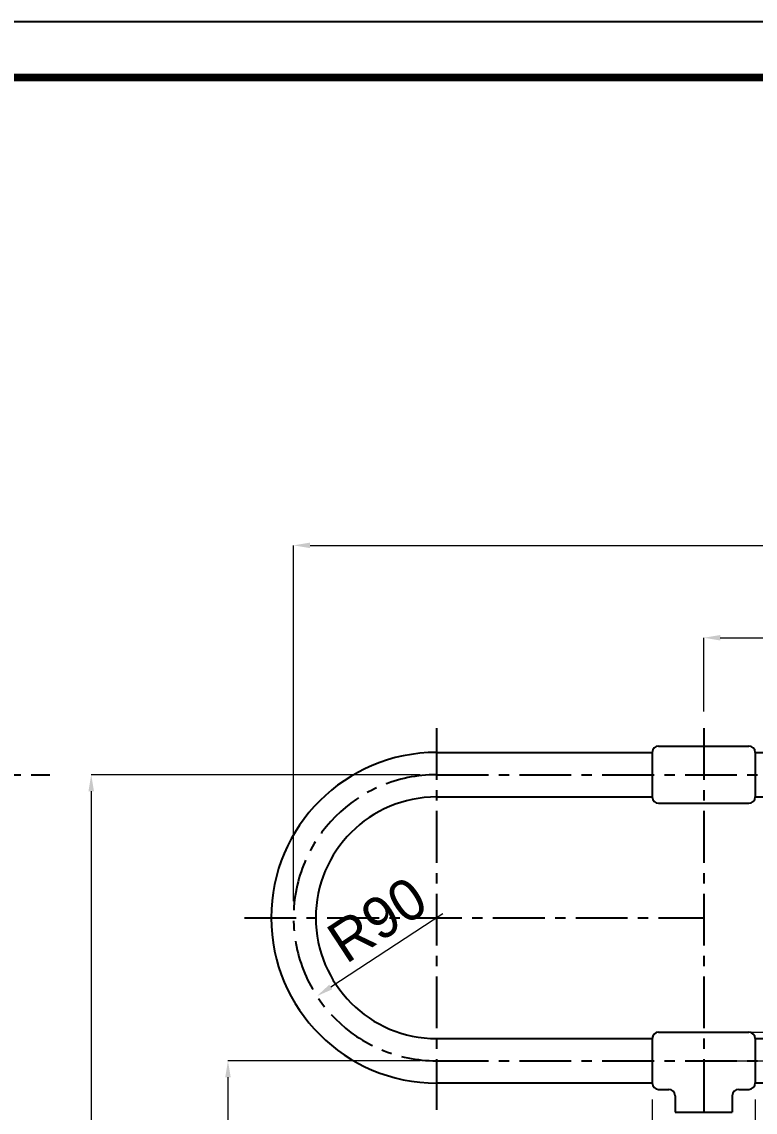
# Model space of a CAD drawing. Extents: x 0 to 790, y 0 to 579.
# Drawn here: x 388.9 to 565.9, y 315.3 to 578.8 of the extents above; entities that cross this region are included whole.
import ezdxf

# ---------------------------------------------------------------- set-up
doc = ezdxf.new("R2010")
doc.units = 0
doc.header["$LTSCALE"] = 10
doc.header["$MEASUREMENT"] = 0
doc.header["$PDMODE"] = 3
doc.header["$PDSIZE"] = -10
doc.linetypes.add('CENTER', pattern=[2, 1.25, -0.25, 0.25, -0.25])
doc.layers.get('0').update_dxf_attribs({"linetype": 'CONTINUOUS'})
doc.layers.get('DEFPOINTS').update_dxf_attribs({"linetype": 'CONTINUOUS'})
doc.styles.add('Daelim Dimension', font='')
doc.styles.get('Daelim Dimension').set_extended_font_data('나눔고딕')
doc.dimstyles.new('DEFAULT', dxfattribs={"dimscale": 2, "dimtxt": 2, "dimasz": 2, "dimexe": 0, "dimexo": 2, "dimgap": 1, "dimtad": 1, "dimdec": 0, "dimzin": 9, "dimdsep": 46, "dimtxsty": 'Daelim Dimension', "dimcen": 0.5, "dimclrd": 5, "dimclre": 5, "dimclrt": 256, "dimadec": 1, "dimazin": 0, "dimtfac": 1, "dimtdec": 0, "dimtix": 1, "dimtmove": 0, "dimatfit": 3, "dimfxl": 1, "dimtolj": 1, "dimtzin": 1, "dimlwd": 9, "dimlwe": 9, "dimarcsym": 0})

# ---------------------------------------------------------------- blocks, each defined once
blk = doc.blocks.new('*D0')
at = {"color": 5, "lineweight": 9, "transparency": 16777216}
for p, q in [((485.03, 327.72), (438.65, 327.72)), ((438.65, 323.72), (438.65, 151.57)), ((537.23, 147.57), (438.65, 147.57))]:
    blk.add_line(p, q, dxfattribs=at)
at = {"color": 5, "transparency": 16777216}
for points in [[(437.98, 323.72), (439.31, 323.72), (438.65, 327.72)], [(437.98, 151.57), (439.31, 151.57), (438.65, 147.57)]]:
    blk.add_solid(points, dxfattribs=at)
at = {"layer": 'DEFPOINTS', "color": 0, "transparency": 16777216}
for p in [(489.03, 327.72), (438.65, 147.57), (541.23, 147.57)]:
    blk.add_point(p, dxfattribs=at)
at = {"color": 7, "transparency": 16777216, "insert": (431.2, 237.65), "char_height": 10, "attachment_point": 5, "rotation": 90, "style": 'Daelim Dimension'}
blk.add_mtext('\\A1;560', dxfattribs=at)
blk = doc.blocks.new('*D1')
at = {"color": 5, "lineweight": 9, "transparency": 16777216}
for p, q in [((485.03, 396.84), (405.62, 396.84)), ((405.62, 392.84), (405.62, 151.57)), ((444.24, 147.57), (405.62, 147.57))]:
    blk.add_line(p, q, dxfattribs=at)
at = {"color": 5, "transparency": 16777216}
for points in [[(404.96, 392.84), (406.29, 392.84), (405.62, 396.84)], [(404.96, 151.57), (406.29, 151.57), (405.62, 147.57)]]:
    blk.add_solid(points, dxfattribs=at)
at = {"layer": 'DEFPOINTS', "color": 0, "transparency": 16777216}
for p in [(489.03, 396.84), (405.62, 147.57), (448.24, 147.57)]:
    blk.add_point(p, dxfattribs=at)
at = {"color": 7, "transparency": 16777216, "insert": (398.22, 272.21), "char_height": 10, "attachment_point": 5, "rotation": 90, "style": 'Daelim Dimension'}
blk.add_mtext('\\A1;740', dxfattribs=at)
blk = doc.blocks.new('*D5')
at = {"color": 5, "lineweight": 9, "transparency": 16777216}
for p, q in [((553.52, 412.08), (553.52, 429.93)), ((557.52, 429.93), (700.05, 429.93)), ((704.05, 413.13), (704.05, 429.93))]:
    blk.add_line(p, q, dxfattribs=at)
at = {"color": 5, "transparency": 16777216}
for points in [[(557.52, 430.6), (557.52, 429.27), (553.52, 429.93)], [(700.05, 430.6), (700.05, 429.27), (704.05, 429.93)]]:
    blk.add_solid(points, dxfattribs=at)
at = {"layer": 'DEFPOINTS', "color": 0, "transparency": 16777216}
for p in [(704.05, 429.93), (704.05, 409.13), (553.52, 408.08)]:
    blk.add_point(p, dxfattribs=at)
at = {"color": 7, "transparency": 16777216, "insert": (628.79, 437.36), "char_height": 10, "attachment_point": 5, "style": 'Daelim Dimension'}
blk.add_mtext('\\A1;550', dxfattribs=at)
blk = doc.blocks.new('*D2')
at = {"color": 5, "lineweight": 9, "transparency": 16777216}
blk.add_line((490.49, 363.24), (463.47, 345.54), dxfattribs=at)
at = {"color": 5, "transparency": 16777216}
blk.add_solid([(463.1, 346.1), (463.83, 344.98), (460.12, 343.35)], dxfattribs=at)
at = {"layer": 'DEFPOINTS', "color": 0, "transparency": 16777216}
for p in [(489.03, 362.28), (460.12, 343.35)]:
    blk.add_point(p, dxfattribs=at)
at = {"color": 7, "transparency": 16777216, "insert": (474.71, 361.8), "char_height": 10, "attachment_point": 5, "rotation": 33.224, "style": 'Daelim Dimension'}
blk.add_mtext('\\A1;R90', dxfattribs=at)
blk = doc.blocks.new('*D6')
at = {"color": 5, "lineweight": 9, "transparency": 16777216}
for p, q in [((541.1, 318.35), (541.1, 267.07)), ((565.95, 318.35), (565.95, 267.07)), ((545.1, 267.07), (561.95, 267.07)), ((565.95, 267.07), (589.67, 267.07))]:
    blk.add_line(p, q, dxfattribs=at)
at = {"color": 5, "transparency": 16777216}
for points in [[(545.1, 267.74), (545.1, 266.41), (541.1, 267.07)], [(561.95, 267.74), (561.95, 266.41), (565.95, 267.07)]]:
    blk.add_solid(points, dxfattribs=at)
at = {"layer": 'DEFPOINTS', "color": 0, "transparency": 16777216}
for p in [(541.1, 322.35), (565.95, 322.35), (565.95, 267.07)]:
    blk.add_point(p, dxfattribs=at)
at = {"color": 7, "transparency": 16777216, "insert": (579.81, 274.52), "char_height": 10, "attachment_point": 5, "style": 'Daelim Dimension'}
blk.add_mtext('\\A1;80', dxfattribs=at)
blk = doc.blocks.new('*D8')
at = {"color": 5, "lineweight": 9, "transparency": 16777216}
for p, q in [((454.47, 366.28), (454.47, 452.26)), ((458.47, 452.26), (700.05, 452.26)), ((704.05, 433.93), (704.05, 452.26))]:
    blk.add_line(p, q, dxfattribs=at)
at = {"color": 5, "transparency": 16777216}
for points in [[(458.47, 452.93), (458.47, 451.59), (454.47, 452.26)], [(700.05, 452.93), (700.05, 451.59), (704.05, 452.26)]]:
    blk.add_solid(points, dxfattribs=at)
at = {"layer": 'DEFPOINTS', "color": 0, "transparency": 16777216}
for p in [(704.05, 452.26), (704.05, 429.93), (454.47, 362.28)]:
    blk.add_point(p, dxfattribs=at)
at = {"color": 7, "transparency": 16777216, "insert": (579.26, 459.7), "char_height": 10, "attachment_point": 5, "style": 'Daelim Dimension'}
blk.add_mtext('\\A1;800', dxfattribs=at)
blk = doc.blocks.new('*D3')
at = {"color": 5, "lineweight": 9, "transparency": 16777216}
for p, q in [((580.74, 338.63), (580.74, 374.83)), ((564.9, 334.63), (580.74, 334.63)), ((580.74, 327.72), (580.74, 334.63)), ((561.46, 327.72), (580.74, 327.72)), ((580.74, 323.72), (580.74, 319.72))]:
    blk.add_line(p, q, dxfattribs=at)
at = {"color": 5, "transparency": 16777216}
for points in [[(580.08, 338.63), (581.41, 338.63), (580.74, 334.63)], [(580.08, 323.72), (581.41, 323.72), (580.74, 327.72)]]:
    blk.add_solid(points, dxfattribs=at)
at = {"layer": 'DEFPOINTS', "color": 0, "transparency": 16777216}
for p in [(560.9, 334.63), (580.74, 334.63), (557.46, 327.72)]:
    blk.add_point(p, dxfattribs=at)
at = {"color": 7, "transparency": 16777216, "insert": (573.04, 358.73), "char_height": 10, "attachment_point": 5, "rotation": 90, "style": 'Daelim Dimension'}
blk.add_mtext('\\A1;22.3', dxfattribs=at)

msp = doc.modelspace()

# ---------------------------------------------------------------- linework, layer by layer
at = {"color": 1, "linetype": 'CENTER'}
for p, q in [((489.03, 408.08), (489.03, 315.83)), ((553.52, 408.08), (553.52, 140.92)), ((111.14, 396.84), (395.61, 396.84)), ((489.03, 396.84), (708.86, 396.84)), ((442.62, 362.28), (553.52, 362.28)), ((489.03, 327.72), (708.86, 327.72))]:
    msp.add_line(p, q, dxfattribs=at)
for p, q in [((542.63, 403.75), (564.41, 403.75)), ((489.03, 402.22), (541.1, 402.22)), ((541.1, 402.22), (541.1, 391.47)), ((565.95, 402.22), (699.45, 402.22)), ((565.95, 402.22), (565.95, 391.47)), ((489.03, 391.47), (541.1, 391.47)), ((542.63, 389.93), (564.41, 389.93)), ((565.95, 391.47), (699.45, 391.47)), ((542.63, 334.63), (564.41, 334.63)), ((489.03, 333.1), (541.1, 333.1)), ((541.1, 333.1), (541.1, 322.35)), ((565.95, 333.1), (699.45, 333.1)), ((565.95, 333.1), (565.95, 322.35)), ((489.03, 322.35), (541.1, 322.35)), ((565.95, 322.35), (699.45, 322.35)), ((542.63, 320.81), (545.07, 320.81)), ((546.61, 319.27), (546.61, 315.3)), ((560.43, 319.27), (560.43, 315.3)), ((561.97, 320.81), (564.41, 320.81)), ((546.61, 315.3), (560.43, 315.3))]:
    msp.add_line(p, q)
at = {"ltscale": 0.5}
msp.add_lwpolyline([(0, 0), (789.88, 0), (789.88, 578.76), (0, 578.76)], close=True, dxfattribs=at)
at = {"color": 5, "linetype": 'ByBlock', "lineweight": 200, "const_width": 1.82}
msp.add_lwpolyline([(12.7, 24.78), (777.1, 24.78), (777.1, 565.32), (12.7, 565.32)], close=True, dxfattribs=at)
for centre, radius, start, end in [((542.63, 402.22), 1.54, 90, 180), ((564.41, 402.22), 1.54, 0, 90), ((489.03, 362.28), 39.94, 90, 270), ((489.03, 362.28), 29.18, 90, 270), ((542.63, 391.47), 1.54, 180, 270), ((564.41, 391.47), 1.54, 270, 0), ((542.63, 333.1), 1.54, 90, 180), ((564.41, 333.1), 1.54, 0, 90), ((542.63, 322.35), 1.54, 180, 270), ((564.41, 322.35), 1.54, 270, 0), ((545.07, 319.27), 1.54, 0, 90), ((561.97, 319.27), 1.54, 90, 180)]:
    msp.add_arc(centre, radius, start, end)
at = {"color": 1, "linetype": 'CENTER'}
msp.add_arc((489.03, 362.28), 34.56, 90, 270, dxfattribs=at)

# ---------------------------------------------------------------- dimensions: what is measured, and where the dimension line sits
for base, p1, p2, text, picture, middle in [((704.05, 452.26), (454.47, 362.28), (704.05, 429.93), '800', '*D8', (579.26, 452.26)), ((704.05, 429.93), (553.52, 408.08), (704.05, 409.13), '550', '*D5', (628.79, 429.93)), ((565.95, 267.07), (541.1, 322.35), (565.95, 322.35), '80', '*D6', (579.81, 267.07))]:
    dim = msp.add_linear_dim(base=base, p1=p1, p2=p2, text=text, dimstyle='DEFAULT', override={"dimtxt": 5, "dimclrd": 5, "dimclre": 5, "dimclrt": 7})
    dim.commit()
    dim.dimension.update_dxf_attribs({"geometry": picture, "text_midpoint": middle, "dimtype": 128})
for base, p1, p2, angle, text, picture, middle in [((405.62, 147.57), (489.03, 396.84), (448.24, 147.57), 90, '740', '*D1', (405.62, 272.21)), ((580.74, 334.63), (557.46, 327.72), (560.9, 334.63), 270, '22.3', '*D3', (580.74, 358.73)), ((438.65, 147.57), (489.03, 327.72), (541.23, 147.57), 90, '560', '*D0', (438.65, 237.65))]:
    dim = msp.add_linear_dim(base=base, p1=p1, p2=p2, angle=angle, text=text, dimstyle='DEFAULT', override={"dimtxt": 5, "dimclrd": 5, "dimclre": 5, "dimclrt": 7})
    dim.commit()
    dim.dimension.update_dxf_attribs({"geometry": picture, "text_midpoint": middle, "dimtype": 128})
dim = msp.add_radius_dim(center=(489.03, 362.28), mpoint=(460.12, 343.35), text='R90', dimstyle='DEFAULT', override={"dimtxt": 5, "dimclrd": 5, "dimclre": 5, "dimclrt": 7})
dim.commit()
dim.dimension.update_dxf_attribs({"geometry": '*D2', "text_midpoint": (478.78, 355.57), "dimtype": 132})

doc.saveas('drawing.dxf')
